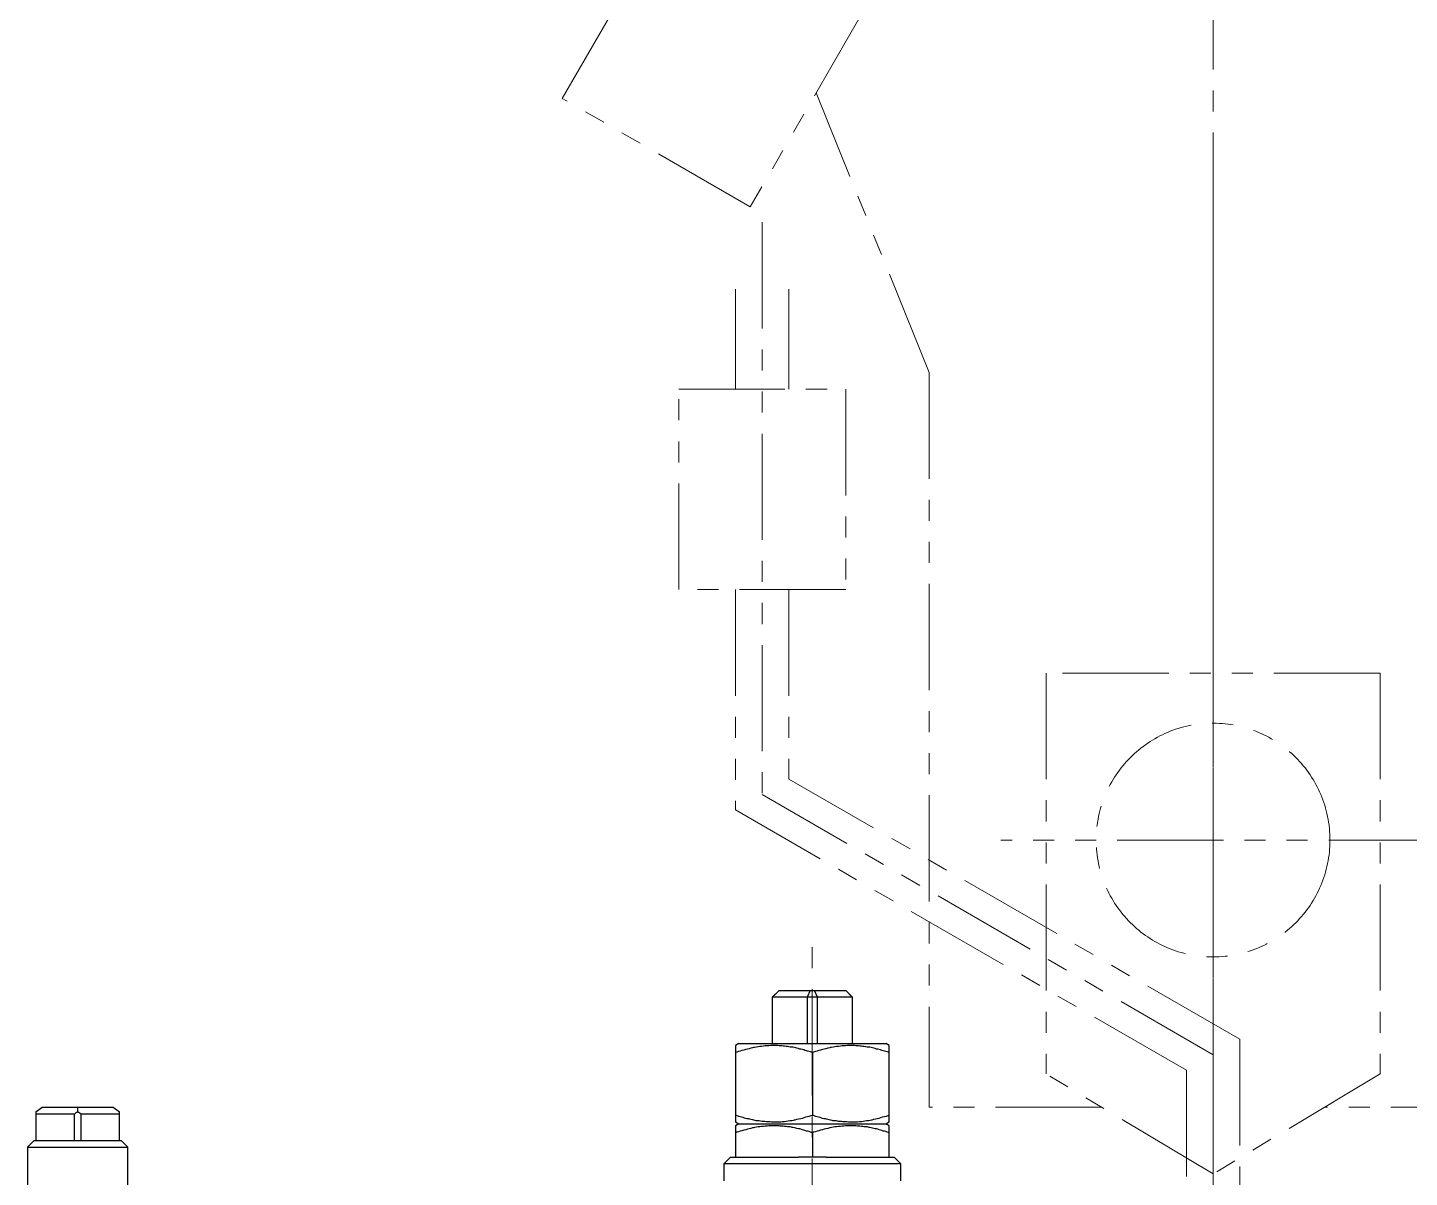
# Model space of a CAD drawing. Header units: millimetres. Extents: x -211 to 45495, y 24 to 52952.
# Drawn here: x 8958.8 to 9372.6, y 34568.3 to 34912.6 of the extents above; entities that cross this region are included whole.
import ezdxf

# ---------------------------------------------------------------- set-up
doc = ezdxf.new("R2010")
doc.units = ezdxf.units.MM
doc.linetypes.add('CENTER', pattern=[50.7, 31.8, -6.3, 6.3, -6.3])
doc.linetypes.add('PHANTOM', pattern=[63.3, 31.8, -6.3, 6.3, -6.3, 6.3, -6.3])
doc.layers.add('Layer2', color=7, linetype='Continuous')

# ---------------------------------------------------------------- blocks, each defined once
blk = doc.blocks.new('BLKF063')
at = {"layer": 'Layer2', "color": 7, "linetype": 'PHANTOM', "lineweight": 13}
for p, q in [((9118.92, 34891.39), (9343.92, 35281.1)), ((9343.92, 35281.1), (9400.22, 35248.6)), ((9400.22, 35248.6), (9175.22, 34858.89)), ((9175.22, 34858.89), (9118.92, 34891.39))]:
    blk.add_line(p, q, dxfattribs=at)
blk = doc.blocks.new('BLKF067')
at = {"layer": 'Layer2', "color": 7, "linetype": 'PHANTOM', "lineweight": 13}
for p, q in [((9153.79, 34804.27), (9203.79, 34804.27)), ((9153.79, 34744.27), (9153.79, 34804.27)), ((9203.79, 34804.27), (9203.79, 34744.27)), ((9203.79, 34744.27), (9153.79, 34744.27))]:
    blk.add_line(p, q, dxfattribs=at)
blk = doc.blocks.new('BLKF046')
at = {"layer": 'Layer2', "color": 7, "linetype": 'PHANTOM', "lineweight": 13}
for p, q in [((9228.79, 34809.27), (9194.92, 34893.01)), ((9178.79, 34854.27), (9178.79, 34682.93)), ((9170.79, 34834.27), (9170.79, 34804.27)), ((9186.79, 34834.27), (9186.79, 34804.27)), ((9313.79, 34816.33), (9313.79, 33156.33)), ((9228.79, 34809.27), (9228.79, 34589.27)), ((9170.79, 34744.27), (9170.79, 34678.31)), ((9186.79, 34744.27), (9186.79, 34687.54)), ((9263.79, 34719.27), (9263.79, 34599.27)), ((9363.79, 34719.27), (9263.79, 34719.27)), ((9363.79, 34719.27), (9363.79, 34599.27)), ((9321.79, 34609.6), (9186.79, 34687.54)), ((9313.79, 34604.98), (9178.79, 34682.93)), ((9305.79, 34600.36), (9170.79, 34678.31)), ((9380.21, 34669.27), (9250.21, 34669.27)), ((9321.79, 34609.6), (9321.79, 34436.16)), ((9313.79, 34569.27), (9263.79, 34599.27)), ((9305.79, 34600.36), (9305.79, 34429.69)), ((9363.79, 34599.27), (9313.79, 34569.27)), ((9280.46, 34589.27), (9228.79, 34589.27)), ((9398.79, 34589.27), (9347.12, 34589.27))]:
    blk.add_line(p, q, dxfattribs=at)
blk.add_circle((9313.79, 34669.27), 35, dxfattribs=at)
for name in ['BLKF063', 'BLKF067']:
    blk.add_blockref(name, (0, 0), dxfattribs=at)
blk = doc.blocks.new('BLKF231')
at = {"layer": 'Layer2', "color": 7, "linetype": 'PHANTOM', "lineweight": 13}
blk.add_line((9313.79, 34854.81), (9313.79, 32834.81), dxfattribs=at)
blk = doc.blocks.new('BLKF2504')
at = {"layer": 'Layer2', "color": 3, "linetype": 'Continuous', "lineweight": 25}
for p, q in [((8973.81, 34587.91), (8973.9, 34587.91)), ((8973.9, 34587.91), (8973.98, 34587.83)), ((8973.98, 34587.83), (8974.07, 34587.74)), ((8974.07, 34587.74), (8974.16, 34587.74)), ((8974.16, 34587.74), (8974.24, 34587.65)), ((8974.24, 34587.65), (8974.33, 34587.57)), ((8974.33, 34587.57), (8974.41, 34587.57)), ((8974.41, 34587.57), (8974.5, 34587.48)), ((8974.5, 34587.48), (8974.59, 34587.4)), ((8974.59, 34587.4), (8974.67, 34587.31))]:
    blk.add_line(p, q, dxfattribs=at)
blk = doc.blocks.new('BLKF2505')
at = {"layer": 'Layer2', "color": 3, "linetype": 'Continuous', "lineweight": 25}
for p, q in [((8972.86, 34587.31), (8972.95, 34587.31)), ((8972.95, 34587.31), (8973.04, 34587.4)), ((8973.04, 34587.4), (8973.12, 34587.48)), ((8973.12, 34587.48), (8973.21, 34587.57)), ((8973.21, 34587.57), (8973.29, 34587.57)), ((8973.29, 34587.57), (8973.38, 34587.65)), ((8973.38, 34587.65), (8973.47, 34587.74)), ((8973.47, 34587.74), (8973.55, 34587.74)), ((8973.55, 34587.74), (8973.64, 34587.83)), ((8973.64, 34587.83), (8973.72, 34587.91))]:
    blk.add_line(p, q, dxfattribs=at)
blk = doc.blocks.new('BLKF2800')
at = {"layer": 'Layer2', "color": 3, "linetype": 'Continuous', "lineweight": 25}
for p, q in [((9171.7, 34581.88), (9171.18, 34581.8)), ((9172.22, 34582.06), (9171.7, 34581.88)), ((9172.73, 34582.23), (9172.22, 34582.06)), ((9173.25, 34582.4), (9172.73, 34582.23)), ((9173.85, 34582.49), (9173.25, 34582.4)), ((9174.37, 34582.66), (9173.85, 34582.49)), ((9174.89, 34582.83), (9174.37, 34582.66)), ((9175.4, 34582.92), (9174.89, 34582.83)), ((9175.92, 34583.09), (9175.4, 34582.92)), ((9176.18, 34583.09), (9175.92, 34583.09)), ((9176.52, 34583.18), (9176.18, 34583.09)), ((9177.04, 34583.26), (9176.52, 34583.18)), ((9177.56, 34583.35), (9177.04, 34583.26)), ((9178.07, 34583.43), (9177.56, 34583.35)), ((9178.59, 34583.52), (9178.07, 34583.43)), ((9179.19, 34583.52), (9178.59, 34583.52)), ((9179.71, 34583.61), (9179.19, 34583.52)), ((9180.23, 34583.61), (9179.71, 34583.61)), ((9180.74, 34583.69), (9180.23, 34583.61)), ((9181.35, 34583.69), (9180.74, 34583.69)), ((9181.52, 34583.69), (9181.35, 34583.69)), ((9181.69, 34583.69), (9181.52, 34583.69)), ((9182.12, 34583.69), (9181.69, 34583.69)), ((9182.55, 34583.69), (9182.12, 34583.69)), ((9182.98, 34583.69), (9182.55, 34583.69)), ((9183.41, 34583.69), (9182.98, 34583.69)), ((9183.84, 34583.69), (9183.41, 34583.69)), ((9184.19, 34583.61), (9183.84, 34583.69)), ((9184.62, 34583.61), (9184.19, 34583.61)), ((9185.05, 34583.61), (9184.62, 34583.61)), ((9185.48, 34583.52), (9185.05, 34583.61)), ((9185.91, 34583.52), (9185.48, 34583.52)), ((9186.34, 34583.43), (9185.91, 34583.52)), ((9186.77, 34583.35), (9186.34, 34583.43)), ((9187.2, 34583.35), (9186.77, 34583.35)), ((9187.55, 34583.26), (9187.2, 34583.35)), ((9187.8, 34583.18), (9187.55, 34583.26)), ((9187.98, 34583.18), (9187.8, 34583.18)), ((9188.41, 34583.09), (9187.98, 34583.18)), ((9188.84, 34583), (9188.41, 34583.09)), ((9189.18, 34582.92), (9188.84, 34583)), ((9189.61, 34582.83), (9189.18, 34582.92)), ((9190.04, 34582.75), (9189.61, 34582.83)), ((9190.39, 34582.66), (9190.04, 34582.75)), ((9190.82, 34582.49), (9190.39, 34582.66)), ((9191.25, 34582.4), (9190.82, 34582.49)), ((9191.59, 34582.31), (9191.25, 34582.4)), ((9192.02, 34582.14), (9191.59, 34582.31)), ((9192.37, 34582.06), (9192.02, 34582.14)), ((9192.8, 34581.97), (9192.37, 34582.06)), ((9193.23, 34581.8), (9192.8, 34581.97)), ((9193.57, 34581.71), (9193.23, 34581.8)), ((9193.83, 34581.63), (9193.57, 34581.71)), ((9194.18, 34581.8), (9193.83, 34581.63)), ((9194.69, 34581.88), (9194.18, 34581.8)), ((9195.21, 34582.06), (9194.69, 34581.88)), ((9195.73, 34582.23), (9195.21, 34582.06)), ((9196.24, 34582.4), (9195.73, 34582.23)), ((9196.85, 34582.49), (9196.24, 34582.4)), ((9197.36, 34582.66), (9196.85, 34582.49)), ((9197.88, 34582.83), (9197.36, 34582.66)), ((9198.4, 34582.92), (9197.88, 34582.83)), ((9199, 34583.09), (9198.4, 34582.92)), ((9199.17, 34583.09), (9199, 34583.09)), ((9199.52, 34583.18), (9199.17, 34583.09)), ((9200.03, 34583.26), (9199.52, 34583.18)), ((9200.55, 34583.35), (9200.03, 34583.26)), ((9201.07, 34583.43), (9200.55, 34583.35)), ((9201.58, 34583.52), (9201.07, 34583.43)), ((9202.19, 34583.52), (9201.58, 34583.52)), ((9202.7, 34583.61), (9202.19, 34583.52)), ((9203.22, 34583.61), (9202.7, 34583.61)), ((9203.74, 34583.69), (9203.22, 34583.61)), ((9204.34, 34583.69), (9203.74, 34583.69)), ((9204.51, 34583.69), (9204.34, 34583.69)), ((9204.68, 34583.69), (9204.51, 34583.69)), ((9205.11, 34583.69), (9204.68, 34583.69)), ((9205.54, 34583.69), (9205.11, 34583.69)), ((9205.97, 34583.69), (9205.54, 34583.69)), ((9206.41, 34583.69), (9205.97, 34583.69)), ((9206.84, 34583.69), (9206.41, 34583.69)), ((9207.27, 34583.61), (9206.84, 34583.69)), ((9207.61, 34583.61), (9207.27, 34583.61)), ((9208.04, 34583.61), (9207.61, 34583.61)), ((9208.47, 34583.52), (9208.04, 34583.61)), ((9208.9, 34583.52), (9208.47, 34583.52)), ((9209.33, 34583.43), (9208.9, 34583.52)), ((9209.76, 34583.35), (9209.33, 34583.43)), ((9210.19, 34583.35), (9209.76, 34583.35)), ((9210.54, 34583.26), (9210.19, 34583.35)), ((9210.8, 34583.18), (9210.54, 34583.26)), ((9210.97, 34583.18), (9210.8, 34583.18)), ((9211.4, 34583.09), (9210.97, 34583.18)), ((9211.83, 34583), (9211.4, 34583.09)), ((9212.17, 34582.92), (9211.83, 34583)), ((9212.61, 34582.83), (9212.17, 34582.92)), ((9213.04, 34582.75), (9212.61, 34582.83)), ((9213.38, 34582.66), (9213.04, 34582.75)), ((9213.81, 34582.49), (9213.38, 34582.66)), ((9214.24, 34582.4), (9213.81, 34582.49)), ((9214.59, 34582.31), (9214.24, 34582.4)), ((9215.02, 34582.14), (9214.59, 34582.31)), ((9215.45, 34582.06), (9215.02, 34582.14)), ((9215.79, 34581.97), (9215.45, 34582.06)), ((9216.22, 34581.8), (9215.79, 34581.97)), ((9216.57, 34581.71), (9216.22, 34581.8)), ((9216.83, 34581.63), (9216.57, 34581.71))]:
    blk.add_line(p, q, dxfattribs=at)
blk = doc.blocks.new('BLKF2801')
at = {"layer": 'Layer2', "color": 3, "linetype": 'Continuous', "lineweight": 25}
for p, q in [((9170.84, 34586.88), (9171.01, 34586.88)), ((9171.01, 34586.88), (9171.44, 34586.71)), ((9171.44, 34586.71), (9171.79, 34586.62)), ((9171.79, 34586.62), (9172.22, 34586.53)), ((9172.22, 34586.53), (9172.56, 34586.36)), ((9172.56, 34586.36), (9172.99, 34586.28)), ((9172.99, 34586.28), (9173.42, 34586.1)), ((9173.42, 34586.1), (9173.77, 34586.02)), ((9173.77, 34586.02), (9174.2, 34585.93)), ((9174.2, 34585.93), (9174.63, 34585.85)), ((9174.63, 34585.85), (9174.97, 34585.76)), ((9174.97, 34585.76), (9175.4, 34585.67)), ((9175.4, 34585.67), (9175.83, 34585.59)), ((9175.83, 34585.59), (9176.18, 34585.5)), ((9176.18, 34585.5), (9176.61, 34585.41)), ((9176.61, 34585.41), (9176.87, 34585.33)), ((9176.87, 34585.33), (9177.04, 34585.33)), ((9177.04, 34585.33), (9177.47, 34585.24)), ((9177.47, 34585.24), (9177.9, 34585.24)), ((9177.9, 34585.24), (9178.25, 34585.16)), ((9178.25, 34585.16), (9178.68, 34585.07)), ((9178.68, 34585.07), (9179.11, 34585.07)), ((9179.11, 34585.07), (9179.54, 34585.07)), ((9179.54, 34585.07), (9179.97, 34584.98)), ((9179.97, 34584.98), (9180.4, 34584.98)), ((9180.4, 34584.98), (9180.74, 34584.98)), ((9180.74, 34584.98), (9181.17, 34584.98)), ((9181.17, 34584.98), (9181.6, 34584.9)), ((9181.6, 34584.9), (9182.03, 34584.9)), ((9182.03, 34584.9), (9182.47, 34584.9)), ((9182.47, 34584.9), (9182.9, 34584.9)), ((9182.9, 34584.9), (9183.07, 34584.9)), ((9183.07, 34584.9), (9183.15, 34584.9)), ((9183.15, 34584.9), (9183.33, 34584.9)), ((9183.33, 34584.9), (9183.84, 34584.9)), ((9183.84, 34584.9), (9184.36, 34584.9)), ((9184.36, 34584.9), (9184.88, 34584.98)), ((9184.88, 34584.98), (9185.48, 34584.98)), ((9185.48, 34584.98), (9186, 34585.07)), ((9186, 34585.07), (9186.51, 34585.16)), ((9186.51, 34585.16), (9187.03, 34585.24)), ((9187.03, 34585.24), (9187.63, 34585.33)), ((9187.63, 34585.33), (9188.15, 34585.41)), ((9188.15, 34585.41), (9188.49, 34585.5)), ((9188.49, 34585.5), (9188.67, 34585.5)), ((9188.67, 34585.5), (9189.18, 34585.67)), ((9189.18, 34585.67), (9189.7, 34585.76)), ((9189.7, 34585.76), (9190.3, 34585.93)), ((9190.3, 34585.93), (9190.82, 34586.02)), ((9190.82, 34586.02), (9191.34, 34586.19)), ((9191.34, 34586.19), (9191.85, 34586.36)), ((9191.85, 34586.36), (9192.37, 34586.53)), ((9192.37, 34586.53), (9192.89, 34586.62)), ((9192.89, 34586.62), (9193.49, 34586.79)), ((9193.49, 34586.79), (9193.83, 34586.88)), ((9193.83, 34586.88), (9194, 34586.88)), ((9194, 34586.88), (9194.44, 34586.71)), ((9194.44, 34586.71), (9194.78, 34586.62)), ((9194.78, 34586.62), (9195.21, 34586.53)), ((9195.21, 34586.53), (9195.64, 34586.36)), ((9195.64, 34586.36), (9195.99, 34586.28)), ((9195.99, 34586.28), (9196.42, 34586.1)), ((9196.42, 34586.1), (9196.76, 34586.02)), ((9196.76, 34586.02), (9197.19, 34585.93)), ((9197.19, 34585.93), (9197.62, 34585.85)), ((9197.62, 34585.85), (9197.97, 34585.76)), ((9197.97, 34585.76), (9198.4, 34585.67)), ((9198.4, 34585.67), (9198.83, 34585.59)), ((9198.83, 34585.59), (9199.26, 34585.5)), ((9199.26, 34585.5), (9199.6, 34585.41)), ((9199.6, 34585.41), (9199.86, 34585.33)), ((9199.86, 34585.33), (9200.03, 34585.33)), ((9200.03, 34585.33), (9200.46, 34585.24)), ((9200.46, 34585.24), (9200.89, 34585.24)), ((9200.89, 34585.24), (9201.24, 34585.16)), ((9201.24, 34585.16), (9201.67, 34585.07)), ((9201.67, 34585.07), (9202.1, 34585.07)), ((9202.1, 34585.07), (9202.53, 34585.07)), ((9202.53, 34585.07), (9202.96, 34584.98)), ((9202.96, 34584.98), (9203.39, 34584.98)), ((9203.39, 34584.98), (9203.74, 34584.98)), ((9203.74, 34584.98), (9204.17, 34584.98)), ((9204.17, 34584.98), (9204.6, 34584.9)), ((9204.6, 34584.9), (9205.03, 34584.9)), ((9205.03, 34584.9), (9205.46, 34584.9)), ((9205.46, 34584.9), (9205.89, 34584.9)), ((9205.89, 34584.9), (9206.06, 34584.9)), ((9206.06, 34584.9), (9206.15, 34584.9)), ((9206.15, 34584.9), (9206.32, 34584.9)), ((9206.32, 34584.9), (9206.84, 34584.9)), ((9206.84, 34584.9), (9207.35, 34584.9)), ((9207.35, 34584.9), (9207.96, 34584.98)), ((9207.96, 34584.98), (9208.47, 34584.98)), ((9208.47, 34584.98), (9208.99, 34585.07)), ((9208.99, 34585.07), (9209.51, 34585.16)), ((9209.51, 34585.16), (9210.02, 34585.24)), ((9210.02, 34585.24), (9210.62, 34585.33)), ((9210.62, 34585.33), (9211.14, 34585.41)), ((9211.14, 34585.41), (9211.49, 34585.5)), ((9211.49, 34585.5), (9211.66, 34585.5)), ((9211.66, 34585.5), (9212.17, 34585.67)), ((9212.17, 34585.67), (9212.69, 34585.76)), ((9212.69, 34585.76), (9213.29, 34585.93)), ((9213.29, 34585.93), (9213.81, 34586.02)), ((9213.81, 34586.02), (9214.33, 34586.19)), ((9214.33, 34586.19), (9214.84, 34586.36)), ((9214.84, 34586.36), (9215.36, 34586.53)), ((9215.36, 34586.53), (9215.96, 34586.62)), ((9215.96, 34586.62), (9216.48, 34586.79))]:
    blk.add_line(p, q, dxfattribs=at)
blk = doc.blocks.new('BLKF2802')
at = {"layer": 'Layer2', "color": 3, "linetype": 'Continuous', "lineweight": 25}
for p, q in [((9171.7, 34605.91), (9171.18, 34605.74)), ((9172.22, 34606.08), (9171.7, 34605.91)), ((9172.73, 34606.25), (9172.22, 34606.08)), ((9173.25, 34606.34), (9172.73, 34606.25)), ((9173.85, 34606.51), (9173.25, 34606.34)), ((9174.37, 34606.68), (9173.85, 34606.51)), ((9174.89, 34606.77), (9174.37, 34606.68)), ((9175.4, 34606.94), (9174.89, 34606.77)), ((9175.92, 34607.03), (9175.4, 34606.94)), ((9176.18, 34607.12), (9175.92, 34607.03)), ((9176.52, 34607.12), (9176.18, 34607.12)), ((9177.04, 34607.29), (9176.52, 34607.12)), ((9177.56, 34607.37), (9177.04, 34607.29)), ((9178.07, 34607.46), (9177.56, 34607.37)), ((9178.59, 34607.46), (9178.07, 34607.46)), ((9179.19, 34607.55), (9178.59, 34607.46)), ((9179.71, 34607.63), (9179.19, 34607.55)), ((9180.23, 34607.63), (9179.71, 34607.63)), ((9180.74, 34607.63), (9180.23, 34607.63)), ((9181.35, 34607.72), (9180.74, 34607.63)), ((9181.52, 34607.72), (9181.35, 34607.72)), ((9181.69, 34607.72), (9181.52, 34607.72)), ((9182.12, 34607.72), (9181.69, 34607.72)), ((9182.55, 34607.72), (9182.12, 34607.72)), ((9182.98, 34607.72), (9182.55, 34607.72)), ((9183.41, 34607.72), (9182.98, 34607.72)), ((9183.84, 34607.63), (9183.41, 34607.72)), ((9184.19, 34607.63), (9183.84, 34607.63)), ((9184.62, 34607.63), (9184.19, 34607.63)), ((9185.05, 34607.55), (9184.62, 34607.63)), ((9185.48, 34607.55), (9185.05, 34607.55)), ((9185.91, 34607.46), (9185.48, 34607.55)), ((9186.34, 34607.46), (9185.91, 34607.46)), ((9186.77, 34607.37), (9186.34, 34607.46)), ((9187.2, 34607.29), (9186.77, 34607.37)), ((9187.55, 34607.29), (9187.2, 34607.29)), ((9187.8, 34607.2), (9187.55, 34607.29)), ((9187.98, 34607.2), (9187.8, 34607.2)), ((9188.41, 34607.12), (9187.98, 34607.2)), ((9188.84, 34607.03), (9188.41, 34607.12)), ((9189.18, 34606.94), (9188.84, 34607.03)), ((9189.61, 34606.86), (9189.18, 34606.94)), ((9190.04, 34606.68), (9189.61, 34606.86)), ((9190.39, 34606.6), (9190.04, 34606.68)), ((9190.82, 34606.51), (9190.39, 34606.6)), ((9191.25, 34606.43), (9190.82, 34606.51)), ((9191.59, 34606.25), (9191.25, 34606.43)), ((9192.02, 34606.17), (9191.59, 34606.25)), ((9192.37, 34606.08), (9192.02, 34606.17)), ((9192.8, 34605.91), (9192.37, 34606.08)), ((9193.23, 34605.82), (9192.8, 34605.91)), ((9193.57, 34605.74), (9193.23, 34605.82)), ((9193.83, 34605.65), (9193.57, 34605.74)), ((9194.18, 34605.74), (9193.83, 34605.65)), ((9194.69, 34605.91), (9194.18, 34605.74)), ((9195.21, 34606.08), (9194.69, 34605.91)), ((9195.73, 34606.25), (9195.21, 34606.08)), ((9196.24, 34606.34), (9195.73, 34606.25)), ((9196.85, 34606.51), (9196.24, 34606.34)), ((9197.36, 34606.68), (9196.85, 34606.51)), ((9197.88, 34606.77), (9197.36, 34606.68)), ((9198.4, 34606.94), (9197.88, 34606.77)), ((9199, 34607.03), (9198.4, 34606.94)), ((9199.17, 34607.12), (9199, 34607.03)), ((9199.52, 34607.12), (9199.17, 34607.12)), ((9200.03, 34607.29), (9199.52, 34607.12)), ((9200.55, 34607.37), (9200.03, 34607.29)), ((9201.07, 34607.46), (9200.55, 34607.37)), ((9201.58, 34607.46), (9201.07, 34607.46)), ((9202.19, 34607.55), (9201.58, 34607.46)), ((9202.7, 34607.63), (9202.19, 34607.55)), ((9203.22, 34607.63), (9202.7, 34607.63)), ((9203.74, 34607.63), (9203.22, 34607.63)), ((9204.34, 34607.72), (9203.74, 34607.63)), ((9204.51, 34607.72), (9204.34, 34607.72)), ((9204.68, 34607.72), (9204.51, 34607.72)), ((9205.11, 34607.72), (9204.68, 34607.72)), ((9205.54, 34607.72), (9205.11, 34607.72)), ((9205.97, 34607.72), (9205.54, 34607.72)), ((9206.41, 34607.72), (9205.97, 34607.72)), ((9206.84, 34607.63), (9206.41, 34607.72)), ((9207.27, 34607.63), (9206.84, 34607.63)), ((9207.61, 34607.63), (9207.27, 34607.63)), ((9208.04, 34607.55), (9207.61, 34607.63)), ((9208.47, 34607.55), (9208.04, 34607.55)), ((9208.9, 34607.46), (9208.47, 34607.55)), ((9209.33, 34607.46), (9208.9, 34607.46)), ((9209.76, 34607.37), (9209.33, 34607.46)), ((9210.19, 34607.29), (9209.76, 34607.37)), ((9210.54, 34607.29), (9210.19, 34607.29)), ((9210.8, 34607.2), (9210.54, 34607.29)), ((9210.97, 34607.2), (9210.8, 34607.2)), ((9211.4, 34607.12), (9210.97, 34607.2)), ((9211.83, 34607.03), (9211.4, 34607.12)), ((9212.17, 34606.94), (9211.83, 34607.03)), ((9212.61, 34606.86), (9212.17, 34606.94)), ((9213.04, 34606.68), (9212.61, 34606.86)), ((9213.38, 34606.6), (9213.04, 34606.68)), ((9213.81, 34606.51), (9213.38, 34606.6)), ((9214.24, 34606.43), (9213.81, 34606.51)), ((9214.59, 34606.25), (9214.24, 34606.43)), ((9215.02, 34606.17), (9214.59, 34606.25)), ((9215.45, 34606.08), (9215.02, 34606.17)), ((9215.79, 34605.91), (9215.45, 34606.08)), ((9216.22, 34605.82), (9215.79, 34605.91)), ((9216.57, 34605.74), (9216.22, 34605.82)), ((9216.83, 34605.65), (9216.57, 34605.74))]:
    blk.add_line(p, q, dxfattribs=at)
blk = doc.blocks.new('BLKF2465')
at = {"layer": 'Layer2', "color": 7, "linetype": 'CENTER', "lineweight": 13}
for p, q in [((9313.79, 34773.68), (9313.79, 33933.68)), ((9193.75, 33933.68), (9193.75, 34639.56))]:
    blk.add_line(p, q, dxfattribs=at)
at = {"layer": 'Layer2', "color": 3, "linetype": 'Continuous', "lineweight": 25}
for p, q in [((9183.84, 34624.25), (9181.78, 34622.27)), ((9181.78, 34622.27), (9181.78, 34608.32)), ((9205.8, 34622.27), (9181.78, 34622.27)), ((9181.86, 34622.27), (9183.84, 34624.25)), ((9181.86, 34608.32), (9181.86, 34622.27)), ((9183.84, 34624.25), (9203.82, 34624.25)), ((9193.14, 34624.25), (9192.28, 34622.27)), ((9192.28, 34622.27), (9192.28, 34608.32)), ((9195.3, 34622.27), (9194.44, 34624.25)), ((9195.3, 34608.32), (9195.3, 34622.27)), ((9203.82, 34624.25), (9205.72, 34622.27)), ((9205.8, 34622.27), (9203.82, 34624.25)), ((9205.72, 34622.27), (9205.72, 34608.32)), ((9205.8, 34608.32), (9205.8, 34622.27)), ((9171.79, 34608.32), (9170.75, 34607.72)), ((9170.84, 34584.9), (9170.84, 34607.72)), ((9171.18, 34605.74), (9170.84, 34605.65)), ((9171.79, 34608.32), (9215.79, 34608.32)), ((9193.83, 34605.65), (9193.83, 34586.88)), ((9216.83, 34607.72), (9215.79, 34608.32)), ((9216.83, 34584.9), (9216.83, 34607.72)), ((8961.32, 34587.91), (8963.22, 34589.29)), ((8963.22, 34589.29), (8984.4, 34589.29)), ((8973.81, 34587.91), (8973.81, 34589.29)), ((8984.4, 34589.29), (8986.3, 34587.91)), ((8961.32, 34587.91), (8961.32, 34587.31)), ((8961.32, 34587.91), (8961.32, 34579.3)), ((8961.32, 34587.31), (8972.86, 34587.31)), ((8961.32, 34587.31), (8961.32, 34579.3)), ((8972.86, 34579.3), (8972.86, 34587.31)), ((8973.72, 34587.91), (8973.81, 34587.91)), ((8974.67, 34587.31), (8974.76, 34587.31)), ((8974.76, 34587.31), (8986.3, 34587.31)), ((8974.76, 34587.31), (8974.76, 34579.3)), ((8986.3, 34587.31), (8986.3, 34587.91)), ((8986.3, 34579.3), (8986.3, 34587.91)), ((8986.3, 34579.3), (8986.3, 34587.31)), ((9170.75, 34584.9), (9171.79, 34584.3)), ((9171.79, 34584.3), (9170.75, 34583.69)), ((9171.79, 34584.3), (9215.79, 34584.3)), ((9171.79, 34584.3), (9215.79, 34584.3)), ((9215.79, 34584.3), (9216.83, 34584.9)), ((9216.83, 34583.69), (9215.79, 34584.3)), ((9216.48, 34586.79), (9216.83, 34586.88)), ((9170.84, 34574.31), (9170.84, 34583.69)), ((9171.18, 34581.8), (9170.84, 34581.63)), ((9193.83, 34581.63), (9193.83, 34574.31)), ((9216.83, 34574.31), (9216.83, 34583.69)), ((8960.81, 34579.3), (8958.83, 34577.32)), ((8958.83, 34577.32), (8988.79, 34577.32)), ((8958.83, 34577.32), (8958.83, 34559.32)), ((8960.81, 34579.3), (8986.81, 34579.3)), ((8988.79, 34577.32), (8986.81, 34579.3)), ((8988.79, 34559.32), (8988.79, 34577.32)), ((9169.29, 34574.31), (9167.31, 34572.33)), ((9220.27, 34572.33), (9167.31, 34572.33)), ((9167.31, 34572.33), (9167.31, 34567.24)), ((9169.29, 34574.31), (9170.84, 34574.31)), ((9170.84, 34574.31), (9174.97, 34574.31)), ((9174.97, 34574.31), (9189.61, 34574.31)), ((9197.97, 34574.31), (9189.61, 34574.31)), ((9197.97, 34574.31), (9212.61, 34574.31)), ((9212.61, 34574.31), (9216.83, 34574.31)), ((9216.83, 34574.31), (9218.29, 34574.31)), ((9220.27, 34572.33), (9218.29, 34574.31)), ((9220.27, 34567.24), (9220.27, 34572.33))]:
    blk.add_line(p, q, dxfattribs=at)
for name in ['BLKF2802', 'BLKF2505', 'BLKF2504', 'BLKF2801', 'BLKF2800']:
    blk.add_blockref(name, (0, 0), dxfattribs=at)

msp = doc.modelspace()

# ---------------------------------------------------------------- linework, layer by layer
at = {"layer": 'Layer2', "color": 7, "linetype": 'CENTER', "lineweight": 13}
msp.add_line((9313.79, 32669.27), (9313.79, 37269.27), dxfattribs=at)

# ---------------------------------------------------------------- block references
at = {"layer": 'Layer2', "color": 7, "linetype": 'PHANTOM', "lineweight": 13}
for name in ['BLKF046', 'BLKF231']:
    msp.add_blockref(name, (0, 0), dxfattribs=at)
at = {"layer": 'Layer2', "color": 3, "linetype": 'Continuous', "lineweight": 25}
msp.add_blockref('BLKF2465', (0, 0), dxfattribs=at)

doc.saveas('drawing.dxf')
